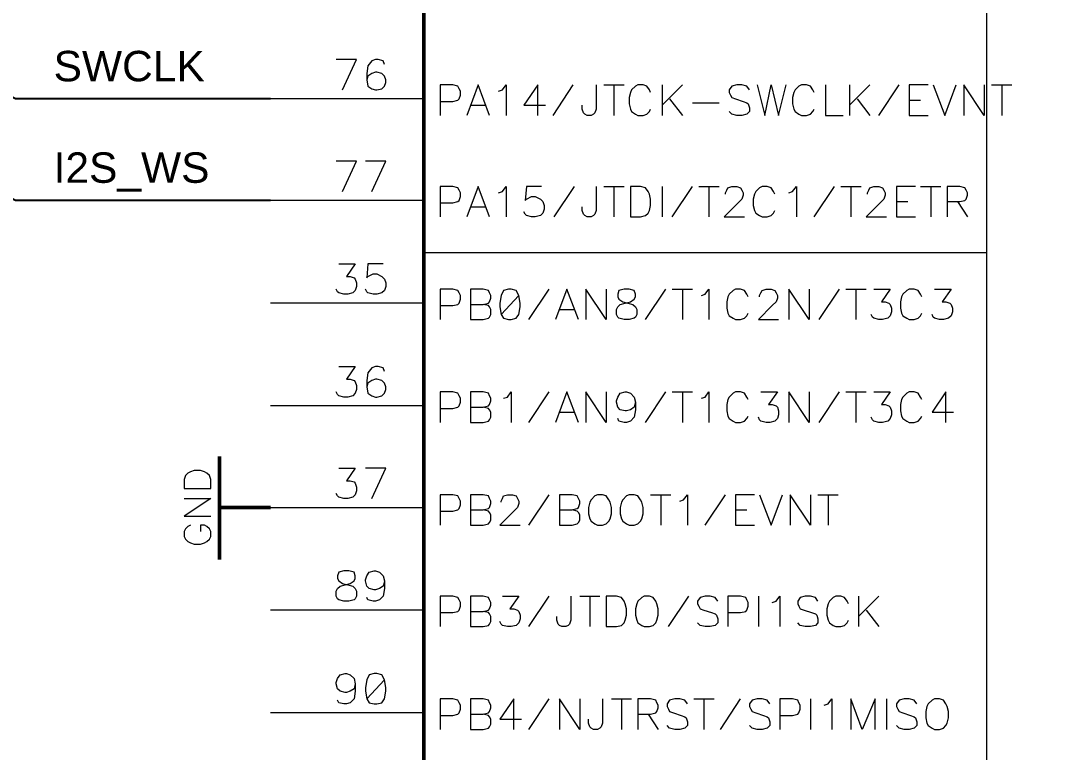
# Model space of a CAD drawing. Header units: millimetres. Extents: x -2024 to 917, y -725 to 13.
# Drawn here: x -1507.9 to -1474.21, y -91.4 to -67.36 of the extents above; entities that cross this region are included whole.
import ezdxf

# ---------------------------------------------------------------- set-up
doc = ezdxf.new("R2010")
doc.units = ezdxf.units.MM
doc.styles.get("Standard").update_dxf_attribs({"font": 'arial.ttf'})

msp = doc.modelspace()

# ---------------------------------------------------------------- linework, layer by layer
at = {"color": 7, "lineweight": 50}
msp.add_lwpolyline([(-1449.233, -21.143), (-1449.233, -192.685), (-1494.649, -192.685), (-1494.649, -21.143)], close=True, dxfattribs=at)
at = {"color": 7, "lineweight": 18}
for points in [[(-1476.149, -21.143), (-1476.149, -192.685)], [(-1497.316, -69.643), (-1496.858, -68.643), (-1497.524, -68.643)], [(-1495.941, -68.81), (-1495.983, -68.685), (-1496.149, -68.643), (-1496.233, -68.643), (-1496.358, -68.685), (-1496.483, -68.852), (-1496.524, -69.102), (-1496.524, -69.31), (-1496.483, -69.518), (-1496.358, -69.602), (-1496.233, -69.643), (-1496.191, -69.643), (-1496.024, -69.602), (-1495.941, -69.518), (-1495.899, -69.393), (-1495.899, -69.31), (-1495.941, -69.185), (-1496.024, -69.102), (-1496.191, -69.06), (-1496.233, -69.06), (-1496.358, -69.102), (-1496.483, -69.185), (-1496.524, -69.31)], [(-1494.108, -70.018), (-1493.691, -70.018), (-1493.524, -69.977), (-1493.483, -69.935), (-1493.441, -69.81), (-1493.441, -69.685), (-1493.483, -69.602), (-1493.524, -69.518), (-1493.691, -69.477), (-1494.108, -69.477), (-1494.108, -70.477)], [(-1492.483, -70.477), (-1492.858, -69.477), (-1493.233, -70.477)], [(-1492.191, -69.685), (-1492.066, -69.643), (-1491.941, -69.477), (-1491.941, -70.477)], [(-1490.899, -70.477), (-1490.899, -69.477), (-1491.358, -70.143), (-1490.649, -70.143)], [(-1490.399, -70.477), (-1489.733, -69.477)], [(-1488.983, -69.477), (-1488.983, -70.268), (-1489.024, -70.393), (-1489.066, -70.435), (-1489.149, -70.477), (-1489.274, -70.477), (-1489.358, -70.435), (-1489.399, -70.393), (-1489.441, -70.268), (-1489.441, -70.143)], [(-1488.733, -69.477), (-1488.066, -69.477)], [(-1488.399, -69.477), (-1488.399, -70.477)], [(-1487.191, -69.727), (-1487.233, -69.643), (-1487.316, -69.518), (-1487.441, -69.477), (-1487.608, -69.477), (-1487.691, -69.518), (-1487.816, -69.643), (-1487.858, -69.727), (-1487.899, -69.893), (-1487.899, -70.102), (-1487.858, -70.268), (-1487.816, -70.352), (-1487.691, -70.435), (-1487.608, -70.477), (-1487.441, -70.477), (-1487.316, -70.435), (-1487.233, -70.352), (-1487.191, -70.268)], [(-1486.816, -69.477), (-1486.816, -70.477)], [(-1486.149, -69.477), (-1486.816, -70.143)], [(-1483.941, -69.643), (-1484.024, -69.518), (-1484.191, -69.477), (-1484.358, -69.477), (-1484.524, -69.518), (-1484.608, -69.643), (-1484.608, -69.727), (-1484.566, -69.81), (-1484.524, -69.893), (-1484.399, -69.935), (-1484.149, -70.018), (-1484.024, -70.06), (-1483.983, -70.102), (-1483.941, -70.227), (-1483.941, -70.352), (-1484.024, -70.435), (-1484.191, -70.477), (-1484.358, -70.477), (-1484.524, -70.435), (-1484.608, -70.352)], [(-1483.691, -69.477), (-1483.441, -70.477), (-1483.233, -69.477), (-1482.983, -70.477), (-1482.733, -69.477)], [(-1481.816, -69.727), (-1481.858, -69.643), (-1481.941, -69.518), (-1482.066, -69.477), (-1482.233, -69.477), (-1482.316, -69.518), (-1482.441, -69.643), (-1482.483, -69.727), (-1482.524, -69.893), (-1482.524, -70.102), (-1482.483, -70.268), (-1482.441, -70.352), (-1482.316, -70.435), (-1482.233, -70.477), (-1482.066, -70.477), (-1481.941, -70.435), (-1481.858, -70.352), (-1481.816, -70.268)], [(-1481.441, -69.477), (-1481.441, -70.477), (-1480.858, -70.477)], [(-1480.649, -69.477), (-1480.649, -70.477)], [(-1479.983, -69.477), (-1480.649, -70.143)], [(-1479.691, -70.477), (-1479.024, -69.477)], [(-1478.066, -69.477), (-1478.691, -69.477), (-1478.691, -70.477), (-1478.066, -70.477)], [(-1477.899, -69.477), (-1477.524, -70.477), (-1477.149, -69.477)], [(-1476.233, -69.477), (-1476.233, -70.477), (-1476.899, -69.477), (-1476.899, -70.477)], [(-1475.983, -69.477), (-1475.316, -69.477)], [(-1475.649, -69.477), (-1475.649, -70.477)], [(-1486.566, -69.935), (-1486.149, -70.477)], [(-1485.816, -70.06), (-1484.941, -70.06)], [(-1480.399, -69.935), (-1479.983, -70.477)], [(-1478.691, -69.977), (-1478.316, -69.977)], [(-1493.108, -70.143), (-1492.608, -70.143)], [(-1497.316, -72.977), (-1496.858, -71.977), (-1497.524, -71.977)], [(-1496.358, -72.977), (-1495.899, -71.977), (-1496.566, -71.977)], [(-1494.108, -73.352), (-1493.691, -73.352), (-1493.524, -73.31), (-1493.483, -73.268), (-1493.441, -73.143), (-1493.441, -73.018), (-1493.483, -72.935), (-1493.524, -72.852), (-1493.691, -72.81), (-1494.108, -72.81), (-1494.108, -73.81)], [(-1492.483, -73.81), (-1492.858, -72.81), (-1493.233, -73.81)], [(-1492.191, -73.018), (-1492.066, -72.977), (-1491.941, -72.81), (-1491.941, -73.81)], [(-1490.774, -72.81), (-1491.274, -72.81), (-1491.316, -73.268), (-1491.274, -73.227), (-1491.108, -73.143), (-1490.983, -73.143), (-1490.816, -73.227), (-1490.733, -73.31), (-1490.691, -73.435), (-1490.691, -73.56), (-1490.733, -73.685), (-1490.816, -73.768), (-1490.983, -73.81), (-1491.108, -73.81), (-1491.274, -73.768), (-1491.316, -73.727), (-1491.358, -73.643)], [(-1490.358, -73.81), (-1489.691, -72.81)], [(-1488.983, -72.81), (-1488.983, -73.602), (-1489.024, -73.727), (-1489.066, -73.768), (-1489.149, -73.81), (-1489.274, -73.81), (-1489.358, -73.768), (-1489.399, -73.727), (-1489.441, -73.602), (-1489.441, -73.477)], [(-1488.733, -72.81), (-1488.066, -72.81)], [(-1488.399, -72.81), (-1488.399, -73.81)], [(-1486.816, -72.81), (-1486.816, -73.81)], [(-1486.483, -73.81), (-1485.816, -72.81)], [(-1485.608, -72.81), (-1484.941, -72.81)], [(-1485.274, -72.81), (-1485.274, -73.81)], [(-1484.733, -73.06), (-1484.733, -73.018), (-1484.691, -72.935), (-1484.649, -72.852), (-1484.524, -72.81), (-1484.358, -72.81), (-1484.233, -72.852), (-1484.191, -72.935), (-1484.149, -73.018), (-1484.149, -73.102), (-1484.191, -73.227), (-1484.316, -73.352), (-1484.774, -73.81), (-1484.108, -73.81)], [(-1483.108, -73.06), (-1483.149, -72.977), (-1483.233, -72.852), (-1483.358, -72.81), (-1483.524, -72.81), (-1483.608, -72.852), (-1483.733, -72.977), (-1483.774, -73.06), (-1483.816, -73.227), (-1483.816, -73.435), (-1483.774, -73.602), (-1483.733, -73.685), (-1483.608, -73.768), (-1483.524, -73.81), (-1483.358, -73.81), (-1483.233, -73.768), (-1483.149, -73.685), (-1483.108, -73.602)], [(-1482.649, -73.018), (-1482.524, -72.977), (-1482.399, -72.81), (-1482.399, -73.81)], [(-1481.816, -73.81), (-1481.149, -72.81)], [(-1480.941, -72.81), (-1480.274, -72.81)], [(-1480.608, -72.81), (-1480.608, -73.81)], [(-1480.066, -73.06), (-1480.066, -73.018), (-1480.024, -72.935), (-1479.983, -72.852), (-1479.858, -72.81), (-1479.691, -72.81), (-1479.566, -72.852), (-1479.524, -72.935), (-1479.483, -73.018), (-1479.483, -73.102), (-1479.524, -73.227), (-1479.649, -73.352), (-1480.108, -73.81), (-1479.441, -73.81)], [(-1478.483, -72.81), (-1479.108, -72.81), (-1479.108, -73.81), (-1478.483, -73.81)], [(-1478.316, -72.81), (-1477.649, -72.81)], [(-1477.983, -72.81), (-1477.983, -73.81)], [(-1477.441, -73.31), (-1477.024, -73.31), (-1476.858, -73.268), (-1476.816, -73.227), (-1476.774, -73.102), (-1476.774, -73.018), (-1476.816, -72.935), (-1476.858, -72.852), (-1477.024, -72.81), (-1477.441, -72.81), (-1477.441, -73.81)], [(-1479.108, -73.31), (-1478.733, -73.31)], [(-1477.108, -73.31), (-1476.774, -73.81)], [(-1493.108, -73.477), (-1492.608, -73.477)], [(-1494.649, -74.977), (-1476.149, -74.977)], [(-1497.441, -75.352), (-1496.899, -75.352), (-1497.191, -75.768), (-1497.066, -75.768), (-1496.941, -75.81), (-1496.899, -75.852), (-1496.858, -75.977), (-1496.858, -76.102), (-1496.899, -76.227), (-1496.983, -76.31), (-1497.149, -76.352), (-1497.274, -76.352), (-1497.441, -76.31), (-1497.483, -76.268), (-1497.524, -76.185)], [(-1495.983, -75.352), (-1496.483, -75.352), (-1496.524, -75.81), (-1496.483, -75.768), (-1496.316, -75.685), (-1496.191, -75.685), (-1496.024, -75.768), (-1495.941, -75.852), (-1495.899, -75.977), (-1495.899, -76.102), (-1495.941, -76.227), (-1496.024, -76.31), (-1496.191, -76.352), (-1496.316, -76.352), (-1496.483, -76.31), (-1496.524, -76.268), (-1496.566, -76.185)], [(-1494.108, -76.727), (-1493.691, -76.727), (-1493.524, -76.685), (-1493.483, -76.643), (-1493.441, -76.518), (-1493.441, -76.393), (-1493.483, -76.31), (-1493.524, -76.227), (-1493.691, -76.185), (-1494.108, -76.185), (-1494.108, -77.185)], [(-1491.524, -76.393), (-1492.108, -77.018)], [(-1491.191, -77.185), (-1490.524, -76.185)], [(-1489.566, -77.185), (-1489.941, -76.185), (-1490.316, -77.185)], [(-1488.649, -76.185), (-1488.649, -77.185), (-1489.316, -76.185), (-1489.316, -77.185)], [(-1487.358, -77.185), (-1486.691, -76.185)], [(-1486.483, -76.185), (-1485.816, -76.185)], [(-1486.149, -76.185), (-1486.149, -77.185)], [(-1485.524, -76.393), (-1485.399, -76.352), (-1485.274, -76.185), (-1485.274, -77.185)], [(-1483.983, -76.435), (-1484.024, -76.352), (-1484.108, -76.227), (-1484.233, -76.185), (-1484.399, -76.185), (-1484.483, -76.227), (-1484.608, -76.352), (-1484.649, -76.435), (-1484.691, -76.602), (-1484.691, -76.81), (-1484.649, -76.977), (-1484.608, -77.06), (-1484.483, -77.143), (-1484.399, -77.185), (-1484.233, -77.185), (-1484.108, -77.143), (-1484.024, -77.06), (-1483.983, -76.977)], [(-1483.608, -76.435), (-1483.608, -76.393), (-1483.566, -76.31), (-1483.524, -76.227), (-1483.399, -76.185), (-1483.233, -76.185), (-1483.108, -76.227), (-1483.066, -76.31), (-1483.024, -76.393), (-1483.024, -76.477), (-1483.066, -76.602), (-1483.191, -76.727), (-1483.649, -77.185), (-1482.983, -77.185)], [(-1481.983, -76.185), (-1481.983, -77.185), (-1482.649, -76.185), (-1482.649, -77.185)], [(-1481.649, -77.185), (-1480.983, -76.185)], [(-1480.774, -76.185), (-1480.108, -76.185)], [(-1480.441, -76.185), (-1480.441, -77.185)], [(-1479.858, -76.185), (-1479.316, -76.185), (-1479.608, -76.602), (-1479.483, -76.602), (-1479.358, -76.643), (-1479.316, -76.685), (-1479.274, -76.81), (-1479.274, -76.935), (-1479.316, -77.06), (-1479.399, -77.143), (-1479.566, -77.185), (-1479.691, -77.185), (-1479.858, -77.143), (-1479.899, -77.102), (-1479.941, -77.018)], [(-1478.274, -76.435), (-1478.316, -76.352), (-1478.399, -76.227), (-1478.524, -76.185), (-1478.691, -76.185), (-1478.774, -76.227), (-1478.899, -76.352), (-1478.941, -76.435), (-1478.983, -76.602), (-1478.983, -76.81), (-1478.941, -76.977), (-1478.899, -77.06), (-1478.774, -77.143), (-1478.691, -77.185), (-1478.524, -77.185), (-1478.399, -77.143), (-1478.316, -77.06), (-1478.274, -76.977)], [(-1477.858, -76.185), (-1477.316, -76.185), (-1477.608, -76.602), (-1477.483, -76.602), (-1477.358, -76.643), (-1477.316, -76.685), (-1477.274, -76.81), (-1477.274, -76.935), (-1477.316, -77.06), (-1477.399, -77.143), (-1477.566, -77.185), (-1477.691, -77.185), (-1477.858, -77.143), (-1477.899, -77.102), (-1477.941, -77.018)], [(-1493.108, -76.685), (-1492.691, -76.685)], [(-1490.191, -76.852), (-1489.691, -76.852)], [(-1497.441, -78.727), (-1496.899, -78.727), (-1497.191, -79.143), (-1497.066, -79.143), (-1496.941, -79.185), (-1496.899, -79.227), (-1496.858, -79.352), (-1496.858, -79.477), (-1496.899, -79.602), (-1496.983, -79.685), (-1497.149, -79.727), (-1497.274, -79.727), (-1497.441, -79.685), (-1497.483, -79.643), (-1497.524, -79.56)], [(-1495.941, -78.893), (-1495.983, -78.768), (-1496.149, -78.727), (-1496.233, -78.727), (-1496.358, -78.768), (-1496.483, -78.935), (-1496.524, -79.185), (-1496.524, -79.393), (-1496.483, -79.602), (-1496.358, -79.685), (-1496.233, -79.727), (-1496.191, -79.727), (-1496.024, -79.685), (-1495.941, -79.602), (-1495.899, -79.477), (-1495.899, -79.393), (-1495.941, -79.268), (-1496.024, -79.185), (-1496.191, -79.143), (-1496.233, -79.143), (-1496.358, -79.185), (-1496.483, -79.268), (-1496.524, -79.393)], [(-1494.108, -80.102), (-1493.691, -80.102), (-1493.524, -80.06), (-1493.483, -80.018), (-1493.441, -79.893), (-1493.441, -79.768), (-1493.483, -79.685), (-1493.524, -79.602), (-1493.691, -79.56), (-1494.108, -79.56), (-1494.108, -80.56)], [(-1492.024, -79.768), (-1491.899, -79.727), (-1491.774, -79.56), (-1491.774, -80.56)], [(-1491.191, -80.56), (-1490.524, -79.56)], [(-1489.566, -80.56), (-1489.941, -79.56), (-1490.316, -80.56)], [(-1488.649, -79.56), (-1488.649, -80.56), (-1489.316, -79.56), (-1489.316, -80.56)], [(-1487.691, -79.893), (-1487.733, -80.06), (-1487.858, -80.143), (-1487.983, -80.185), (-1488.024, -80.185), (-1488.191, -80.143), (-1488.274, -80.06), (-1488.316, -79.893), (-1488.316, -79.852), (-1488.274, -79.727), (-1488.191, -79.602), (-1488.024, -79.56), (-1487.983, -79.56), (-1487.858, -79.602), (-1487.733, -79.727), (-1487.691, -79.893), (-1487.691, -80.143), (-1487.733, -80.393), (-1487.858, -80.518), (-1487.983, -80.56), (-1488.066, -80.56), (-1488.233, -80.518), (-1488.274, -80.435)], [(-1487.358, -80.56), (-1486.691, -79.56)], [(-1486.483, -79.56), (-1485.816, -79.56)], [(-1486.149, -79.56), (-1486.149, -80.56)], [(-1485.524, -79.768), (-1485.399, -79.727), (-1485.274, -79.56), (-1485.274, -80.56)], [(-1483.983, -79.81), (-1484.024, -79.727), (-1484.108, -79.602), (-1484.233, -79.56), (-1484.399, -79.56), (-1484.483, -79.602), (-1484.608, -79.727), (-1484.649, -79.81), (-1484.691, -79.977), (-1484.691, -80.185), (-1484.649, -80.352), (-1484.608, -80.435), (-1484.483, -80.518), (-1484.399, -80.56), (-1484.233, -80.56), (-1484.108, -80.518), (-1484.024, -80.435), (-1483.983, -80.352)], [(-1483.566, -79.56), (-1483.024, -79.56), (-1483.316, -79.977), (-1483.191, -79.977), (-1483.066, -80.018), (-1483.024, -80.06), (-1482.983, -80.185), (-1482.983, -80.31), (-1483.024, -80.435), (-1483.108, -80.518), (-1483.274, -80.56), (-1483.399, -80.56), (-1483.566, -80.518), (-1483.608, -80.477), (-1483.649, -80.393)], [(-1481.983, -79.56), (-1481.983, -80.56), (-1482.649, -79.56), (-1482.649, -80.56)], [(-1481.649, -80.56), (-1480.983, -79.56)], [(-1480.774, -79.56), (-1480.108, -79.56)], [(-1480.441, -79.56), (-1480.441, -80.56)], [(-1479.858, -79.56), (-1479.316, -79.56), (-1479.608, -79.977), (-1479.483, -79.977), (-1479.358, -80.018), (-1479.316, -80.06), (-1479.274, -80.185), (-1479.274, -80.31), (-1479.316, -80.435), (-1479.399, -80.518), (-1479.566, -80.56), (-1479.691, -80.56), (-1479.858, -80.518), (-1479.899, -80.477), (-1479.941, -80.393)], [(-1478.274, -79.81), (-1478.316, -79.727), (-1478.399, -79.602), (-1478.524, -79.56), (-1478.691, -79.56), (-1478.774, -79.602), (-1478.899, -79.727), (-1478.941, -79.81), (-1478.983, -79.977), (-1478.983, -80.185), (-1478.941, -80.352), (-1478.899, -80.435), (-1478.774, -80.518), (-1478.691, -80.56), (-1478.524, -80.56), (-1478.399, -80.518), (-1478.316, -80.435), (-1478.274, -80.352)], [(-1477.483, -80.56), (-1477.483, -79.56), (-1477.941, -80.227), (-1477.233, -80.227)], [(-1493.108, -80.06), (-1492.691, -80.06)], [(-1490.191, -80.227), (-1489.691, -80.227)], [(-1497.441, -82.06), (-1496.899, -82.06), (-1497.191, -82.477), (-1497.066, -82.477), (-1496.941, -82.518), (-1496.899, -82.56), (-1496.858, -82.685), (-1496.858, -82.81), (-1496.899, -82.935), (-1496.983, -83.018), (-1497.149, -83.06), (-1497.274, -83.06), (-1497.441, -83.018), (-1497.483, -82.977), (-1497.524, -82.893)], [(-1496.358, -83.06), (-1495.899, -82.06), (-1496.566, -82.06)], [(-1502.524, -83.06), (-1501.649, -83.06), (-1502.524, -83.643), (-1501.649, -83.643)], [(-1494.108, -83.477), (-1493.691, -83.477), (-1493.524, -83.435), (-1493.483, -83.393), (-1493.441, -83.268), (-1493.441, -83.143), (-1493.483, -83.06), (-1493.524, -82.977), (-1493.691, -82.935), (-1494.108, -82.935), (-1494.108, -83.935)], [(-1492.108, -83.185), (-1492.108, -83.143), (-1492.066, -83.06), (-1492.024, -82.977), (-1491.899, -82.935), (-1491.733, -82.935), (-1491.608, -82.977), (-1491.566, -83.06), (-1491.524, -83.143), (-1491.524, -83.227), (-1491.566, -83.352), (-1491.691, -83.477), (-1492.149, -83.935), (-1491.483, -83.935)], [(-1491.191, -83.935), (-1490.524, -82.935)], [(-1487.191, -82.935), (-1486.524, -82.935)], [(-1486.858, -82.935), (-1486.858, -83.935)], [(-1486.233, -83.143), (-1486.108, -83.102), (-1485.983, -82.935), (-1485.983, -83.935)], [(-1485.399, -83.935), (-1484.733, -82.935)], [(-1483.774, -82.935), (-1484.399, -82.935), (-1484.399, -83.935), (-1483.774, -83.935)], [(-1483.608, -82.935), (-1483.233, -83.935), (-1482.858, -82.935)], [(-1481.941, -82.935), (-1481.941, -83.935), (-1482.608, -82.935), (-1482.608, -83.935)], [(-1481.691, -82.935), (-1481.024, -82.935)], [(-1481.358, -82.935), (-1481.358, -83.935)], [(-1493.108, -83.435), (-1492.691, -83.435)], [(-1490.191, -83.435), (-1489.774, -83.435)], [(-1484.399, -83.435), (-1484.024, -83.435)], [(-1502.316, -83.935), (-1502.399, -83.977), (-1502.483, -84.06), (-1502.524, -84.143), (-1502.524, -84.31), (-1502.483, -84.393), (-1502.399, -84.477), (-1502.316, -84.518), (-1502.191, -84.56), (-1501.983, -84.56), (-1501.858, -84.518), (-1501.774, -84.477), (-1501.691, -84.393), (-1501.649, -84.31), (-1501.649, -84.143), (-1501.691, -84.06), (-1501.774, -83.977), (-1501.858, -83.935), (-1501.983, -83.935), (-1501.983, -84.143)], [(-1495.941, -85.768), (-1495.983, -85.935), (-1496.108, -86.018), (-1496.233, -86.06), (-1496.274, -86.06), (-1496.441, -86.018), (-1496.524, -85.935), (-1496.566, -85.768), (-1496.566, -85.727), (-1496.524, -85.602), (-1496.441, -85.477), (-1496.274, -85.435), (-1496.233, -85.435), (-1496.108, -85.477), (-1495.983, -85.602), (-1495.941, -85.768), (-1495.941, -86.018), (-1495.983, -86.268), (-1496.108, -86.393), (-1496.233, -86.435), (-1496.316, -86.435), (-1496.483, -86.393), (-1496.524, -86.31)], [(-1494.108, -86.81), (-1493.691, -86.81), (-1493.524, -86.768), (-1493.483, -86.727), (-1493.441, -86.602), (-1493.441, -86.477), (-1493.483, -86.393), (-1493.524, -86.31), (-1493.691, -86.268), (-1494.108, -86.268), (-1494.108, -87.268)], [(-1492.066, -86.268), (-1491.524, -86.268), (-1491.816, -86.685), (-1491.691, -86.685), (-1491.566, -86.727), (-1491.524, -86.768), (-1491.483, -86.893), (-1491.483, -87.018), (-1491.524, -87.143), (-1491.608, -87.227), (-1491.774, -87.268), (-1491.899, -87.268), (-1492.066, -87.227), (-1492.108, -87.185), (-1492.149, -87.102)], [(-1491.191, -87.268), (-1490.524, -86.268)], [(-1489.816, -86.268), (-1489.816, -87.06), (-1489.858, -87.185), (-1489.899, -87.227), (-1489.983, -87.268), (-1490.108, -87.268), (-1490.191, -87.227), (-1490.233, -87.185), (-1490.274, -87.06), (-1490.274, -86.935)], [(-1489.524, -86.268), (-1488.858, -86.268)], [(-1489.191, -86.268), (-1489.191, -87.268)], [(-1486.608, -87.268), (-1485.941, -86.268)], [(-1484.983, -86.435), (-1485.066, -86.31), (-1485.233, -86.268), (-1485.399, -86.268), (-1485.566, -86.31), (-1485.649, -86.435), (-1485.649, -86.518), (-1485.608, -86.602), (-1485.566, -86.685), (-1485.441, -86.727), (-1485.191, -86.81), (-1485.066, -86.852), (-1485.024, -86.893), (-1484.983, -87.018), (-1484.983, -87.143), (-1485.066, -87.227), (-1485.233, -87.268), (-1485.399, -87.268), (-1485.566, -87.227), (-1485.649, -87.143)], [(-1484.649, -86.81), (-1484.233, -86.81), (-1484.066, -86.768), (-1484.024, -86.727), (-1483.983, -86.602), (-1483.983, -86.477), (-1484.024, -86.393), (-1484.066, -86.31), (-1484.233, -86.268), (-1484.649, -86.268), (-1484.649, -87.268)], [(-1483.649, -86.268), (-1483.649, -87.268)], [(-1483.191, -86.477), (-1483.066, -86.435), (-1482.941, -86.268), (-1482.941, -87.268)], [(-1481.691, -86.435), (-1481.774, -86.31), (-1481.941, -86.268), (-1482.108, -86.268), (-1482.274, -86.31), (-1482.358, -86.435), (-1482.358, -86.518), (-1482.316, -86.602), (-1482.274, -86.685), (-1482.149, -86.727), (-1481.899, -86.81), (-1481.774, -86.852), (-1481.733, -86.893), (-1481.691, -87.018), (-1481.691, -87.143), (-1481.774, -87.227), (-1481.941, -87.268), (-1482.108, -87.268), (-1482.274, -87.227), (-1482.358, -87.143)], [(-1480.691, -86.518), (-1480.733, -86.435), (-1480.816, -86.31), (-1480.941, -86.268), (-1481.108, -86.268), (-1481.191, -86.31), (-1481.316, -86.435), (-1481.358, -86.518), (-1481.399, -86.685), (-1481.399, -86.893), (-1481.358, -87.06), (-1481.316, -87.143), (-1481.191, -87.227), (-1481.108, -87.268), (-1480.941, -87.268), (-1480.816, -87.227), (-1480.733, -87.143), (-1480.691, -87.06)], [(-1480.358, -86.268), (-1480.358, -87.268)], [(-1479.691, -86.268), (-1480.358, -86.935)], [(-1493.108, -86.768), (-1492.691, -86.768)], [(-1480.108, -86.727), (-1479.691, -87.268)], [(-1496.899, -89.143), (-1496.941, -89.31), (-1497.066, -89.393), (-1497.191, -89.435), (-1497.233, -89.435), (-1497.399, -89.393), (-1497.483, -89.31), (-1497.524, -89.143), (-1497.524, -89.102), (-1497.483, -88.977), (-1497.399, -88.852), (-1497.233, -88.81), (-1497.191, -88.81), (-1497.066, -88.852), (-1496.941, -88.977), (-1496.899, -89.143), (-1496.899, -89.393), (-1496.941, -89.643), (-1497.066, -89.768), (-1497.191, -89.81), (-1497.274, -89.81), (-1497.441, -89.768), (-1497.483, -89.685)], [(-1495.941, -89.018), (-1496.524, -89.643)], [(-1494.108, -90.185), (-1493.691, -90.185), (-1493.524, -90.143), (-1493.483, -90.102), (-1493.441, -89.977), (-1493.441, -89.852), (-1493.483, -89.768), (-1493.524, -89.685), (-1493.691, -89.643), (-1494.108, -89.643), (-1494.108, -90.643)], [(-1491.691, -90.643), (-1491.691, -89.643), (-1492.149, -90.31), (-1491.441, -90.31)], [(-1491.191, -90.643), (-1490.524, -89.643)], [(-1489.524, -89.643), (-1489.524, -90.643), (-1490.191, -89.643), (-1490.191, -90.643)], [(-1488.774, -89.643), (-1488.774, -90.435), (-1488.816, -90.56), (-1488.858, -90.602), (-1488.941, -90.643), (-1489.066, -90.643), (-1489.149, -90.602), (-1489.191, -90.56), (-1489.233, -90.435), (-1489.233, -90.31)], [(-1488.483, -89.643), (-1487.816, -89.643)], [(-1488.149, -89.643), (-1488.149, -90.643)], [(-1487.608, -90.143), (-1487.191, -90.143), (-1487.024, -90.102), (-1486.983, -90.06), (-1486.941, -89.935), (-1486.941, -89.852), (-1486.983, -89.768), (-1487.024, -89.685), (-1487.191, -89.643), (-1487.608, -89.643), (-1487.608, -90.643)], [(-1485.983, -89.81), (-1486.066, -89.685), (-1486.233, -89.643), (-1486.399, -89.643), (-1486.566, -89.685), (-1486.649, -89.81), (-1486.649, -89.893), (-1486.608, -89.977), (-1486.566, -90.06), (-1486.441, -90.102), (-1486.191, -90.185), (-1486.066, -90.227), (-1486.024, -90.268), (-1485.983, -90.393), (-1485.983, -90.518), (-1486.066, -90.602), (-1486.233, -90.643), (-1486.399, -90.643), (-1486.566, -90.602), (-1486.649, -90.518)], [(-1485.774, -89.643), (-1485.108, -89.643)], [(-1485.441, -89.643), (-1485.441, -90.643)], [(-1484.899, -90.643), (-1484.233, -89.643)], [(-1483.274, -89.81), (-1483.358, -89.685), (-1483.524, -89.643), (-1483.691, -89.643), (-1483.858, -89.685), (-1483.941, -89.81), (-1483.941, -89.893), (-1483.899, -89.977), (-1483.858, -90.06), (-1483.733, -90.102), (-1483.483, -90.185), (-1483.358, -90.227), (-1483.316, -90.268), (-1483.274, -90.393), (-1483.274, -90.518), (-1483.358, -90.602), (-1483.524, -90.643), (-1483.691, -90.643), (-1483.858, -90.602), (-1483.941, -90.518)], [(-1482.941, -90.185), (-1482.524, -90.185), (-1482.358, -90.143), (-1482.316, -90.102), (-1482.274, -89.977), (-1482.274, -89.852), (-1482.316, -89.768), (-1482.358, -89.685), (-1482.524, -89.643), (-1482.941, -89.643), (-1482.941, -90.643)], [(-1481.941, -89.643), (-1481.941, -90.643)], [(-1481.483, -89.852), (-1481.358, -89.81), (-1481.233, -89.643), (-1481.233, -90.643)], [(-1479.816, -90.643), (-1479.816, -89.643), (-1480.233, -90.643), (-1480.608, -89.643), (-1480.608, -90.643)], [(-1479.441, -89.643), (-1479.441, -90.643)], [(-1478.441, -89.81), (-1478.524, -89.685), (-1478.691, -89.643), (-1478.858, -89.643), (-1479.024, -89.685), (-1479.108, -89.81), (-1479.108, -89.893), (-1479.066, -89.977), (-1479.024, -90.06), (-1478.899, -90.102), (-1478.649, -90.185), (-1478.524, -90.227), (-1478.483, -90.268), (-1478.441, -90.393), (-1478.441, -90.518), (-1478.524, -90.602), (-1478.691, -90.643), (-1478.858, -90.643), (-1479.024, -90.602), (-1479.108, -90.518)], [(-1493.108, -90.143), (-1492.691, -90.143)], [(-1487.274, -90.143), (-1486.941, -90.643)]]:
    msp.add_lwpolyline(points, dxfattribs=at)
at = {"color": 7, "lineweight": 25}
for points in [[(-1499.691, -69.935), (-1505.566, -69.935), (-1508.066, -69.935), (-1509.774, -69.06)], [(-1499.691, -73.268), (-1505.566, -73.268), (-1508.066, -73.268), (-1509.774, -72.435)]]:
    msp.add_lwpolyline(points, dxfattribs=at)
at = {"color": 7, "lineweight": 5}
for points in [[(-1494.649, -69.935), (-1499.691, -69.935)], [(-1494.649, -73.268), (-1499.691, -73.268)], [(-1494.649, -76.643), (-1499.691, -76.643)], [(-1494.649, -80.018), (-1499.691, -80.018)], [(-1501.358, -83.352), (-1499.691, -83.352), (-1494.649, -83.352)], [(-1494.649, -86.727), (-1499.691, -86.727)], [(-1494.649, -90.102), (-1499.691, -90.102)]]:
    msp.add_lwpolyline(points, dxfattribs=at)
at = {"color": 7, "lineweight": 18}
for points in [[(-1487.858, -72.81), (-1487.858, -73.81), (-1487.524, -73.81), (-1487.358, -73.768), (-1487.274, -73.685), (-1487.233, -73.602), (-1487.191, -73.435), (-1487.191, -73.227), (-1487.233, -73.06), (-1487.274, -72.977), (-1487.358, -72.852), (-1487.524, -72.81)], [(-1493.108, -76.185), (-1493.108, -77.185), (-1492.691, -77.185), (-1492.524, -77.143), (-1492.483, -77.102), (-1492.441, -77.018), (-1492.441, -76.852), (-1492.483, -76.768), (-1492.524, -76.727), (-1492.691, -76.685), (-1492.524, -76.643), (-1492.483, -76.602), (-1492.441, -76.477), (-1492.441, -76.393), (-1492.483, -76.31), (-1492.524, -76.227), (-1492.691, -76.185)], [(-1491.858, -76.185), (-1492.024, -76.227), (-1492.108, -76.393), (-1492.149, -76.643), (-1492.149, -76.768), (-1492.108, -77.018), (-1492.024, -77.143), (-1491.858, -77.185), (-1491.774, -77.185), (-1491.608, -77.143), (-1491.524, -77.018), (-1491.483, -76.768), (-1491.483, -76.643), (-1491.524, -76.393), (-1491.608, -76.227), (-1491.774, -76.185)], [(-1488.066, -76.185), (-1488.233, -76.227), (-1488.274, -76.352), (-1488.274, -76.435), (-1488.233, -76.518), (-1488.108, -76.602), (-1487.941, -76.643), (-1487.774, -76.685), (-1487.691, -76.768), (-1487.649, -76.852), (-1487.649, -77.018), (-1487.691, -77.102), (-1487.733, -77.143), (-1487.899, -77.185), (-1488.066, -77.185), (-1488.233, -77.143), (-1488.274, -77.102), (-1488.316, -77.018), (-1488.316, -76.852), (-1488.274, -76.768), (-1488.191, -76.685), (-1488.024, -76.643), (-1487.858, -76.602), (-1487.733, -76.518), (-1487.691, -76.435), (-1487.691, -76.352), (-1487.733, -76.227), (-1487.899, -76.185)], [(-1493.108, -79.56), (-1493.108, -80.56), (-1492.691, -80.56), (-1492.524, -80.518), (-1492.483, -80.477), (-1492.441, -80.393), (-1492.441, -80.227), (-1492.483, -80.143), (-1492.524, -80.102), (-1492.691, -80.06), (-1492.524, -80.018), (-1492.483, -79.977), (-1492.441, -79.852), (-1492.441, -79.768), (-1492.483, -79.685), (-1492.524, -79.602), (-1492.691, -79.56)], [(-1502.524, -82.727), (-1501.649, -82.727), (-1501.649, -82.435), (-1501.691, -82.31), (-1501.774, -82.227), (-1501.858, -82.185), (-1501.983, -82.143), (-1502.191, -82.143), (-1502.316, -82.185), (-1502.399, -82.227), (-1502.483, -82.31), (-1502.524, -82.435)], [(-1493.108, -82.935), (-1493.108, -83.935), (-1492.691, -83.935), (-1492.524, -83.893), (-1492.483, -83.852), (-1492.441, -83.768), (-1492.441, -83.602), (-1492.483, -83.518), (-1492.524, -83.477), (-1492.691, -83.435), (-1492.524, -83.393), (-1492.483, -83.352), (-1492.441, -83.227), (-1492.441, -83.143), (-1492.483, -83.06), (-1492.524, -82.977), (-1492.691, -82.935)], [(-1490.191, -82.935), (-1490.191, -83.935), (-1489.774, -83.935), (-1489.608, -83.893), (-1489.566, -83.852), (-1489.524, -83.768), (-1489.524, -83.602), (-1489.566, -83.518), (-1489.608, -83.477), (-1489.774, -83.435), (-1489.608, -83.393), (-1489.566, -83.352), (-1489.524, -83.227), (-1489.524, -83.143), (-1489.566, -83.06), (-1489.608, -82.977), (-1489.774, -82.935)], [(-1488.941, -82.935), (-1489.024, -82.977), (-1489.149, -83.102), (-1489.191, -83.185), (-1489.233, -83.352), (-1489.233, -83.56), (-1489.191, -83.727), (-1489.149, -83.81), (-1489.024, -83.893), (-1488.941, -83.935), (-1488.774, -83.935), (-1488.649, -83.893), (-1488.566, -83.81), (-1488.524, -83.727), (-1488.483, -83.56), (-1488.483, -83.352), (-1488.524, -83.185), (-1488.566, -83.102), (-1488.649, -82.977), (-1488.774, -82.935)], [(-1487.899, -82.935), (-1487.983, -82.977), (-1488.108, -83.102), (-1488.149, -83.185), (-1488.191, -83.352), (-1488.191, -83.56), (-1488.149, -83.727), (-1488.108, -83.81), (-1487.983, -83.893), (-1487.899, -83.935), (-1487.733, -83.935), (-1487.608, -83.893), (-1487.524, -83.81), (-1487.483, -83.727), (-1487.441, -83.56), (-1487.441, -83.352), (-1487.483, -83.185), (-1487.524, -83.102), (-1487.608, -82.977), (-1487.733, -82.935)], [(-1497.274, -85.435), (-1497.441, -85.477), (-1497.483, -85.602), (-1497.483, -85.685), (-1497.441, -85.768), (-1497.316, -85.852), (-1497.149, -85.893), (-1496.983, -85.935), (-1496.899, -86.018), (-1496.858, -86.102), (-1496.858, -86.268), (-1496.899, -86.352), (-1496.941, -86.393), (-1497.108, -86.435), (-1497.274, -86.435), (-1497.441, -86.393), (-1497.483, -86.352), (-1497.524, -86.268), (-1497.524, -86.102), (-1497.483, -86.018), (-1497.399, -85.935), (-1497.233, -85.893), (-1497.066, -85.852), (-1496.941, -85.768), (-1496.899, -85.685), (-1496.899, -85.602), (-1496.941, -85.477), (-1497.108, -85.435)], [(-1493.108, -86.268), (-1493.108, -87.268), (-1492.691, -87.268), (-1492.524, -87.227), (-1492.483, -87.185), (-1492.441, -87.102), (-1492.441, -86.935), (-1492.483, -86.852), (-1492.524, -86.81), (-1492.691, -86.768), (-1492.524, -86.727), (-1492.483, -86.685), (-1492.441, -86.56), (-1492.441, -86.477), (-1492.483, -86.393), (-1492.524, -86.31), (-1492.691, -86.268)], [(-1488.649, -86.268), (-1488.649, -87.268), (-1488.316, -87.268), (-1488.149, -87.227), (-1488.066, -87.143), (-1488.024, -87.06), (-1487.983, -86.893), (-1487.983, -86.685), (-1488.024, -86.518), (-1488.066, -86.435), (-1488.149, -86.31), (-1488.316, -86.268)], [(-1487.399, -86.268), (-1487.483, -86.31), (-1487.608, -86.435), (-1487.649, -86.518), (-1487.691, -86.685), (-1487.691, -86.893), (-1487.649, -87.06), (-1487.608, -87.143), (-1487.483, -87.227), (-1487.399, -87.268), (-1487.233, -87.268), (-1487.108, -87.227), (-1487.024, -87.143), (-1486.983, -87.06), (-1486.941, -86.893), (-1486.941, -86.685), (-1486.983, -86.518), (-1487.024, -86.435), (-1487.108, -86.31), (-1487.233, -86.268)], [(-1496.274, -88.81), (-1496.441, -88.852), (-1496.524, -89.018), (-1496.566, -89.268), (-1496.566, -89.393), (-1496.524, -89.643), (-1496.441, -89.768), (-1496.274, -89.81), (-1496.191, -89.81), (-1496.024, -89.768), (-1495.941, -89.643), (-1495.899, -89.393), (-1495.899, -89.268), (-1495.941, -89.018), (-1496.024, -88.852), (-1496.191, -88.81)], [(-1493.108, -89.643), (-1493.108, -90.643), (-1492.691, -90.643), (-1492.524, -90.602), (-1492.483, -90.56), (-1492.441, -90.477), (-1492.441, -90.31), (-1492.483, -90.227), (-1492.524, -90.185), (-1492.691, -90.143), (-1492.524, -90.102), (-1492.483, -90.06), (-1492.441, -89.935), (-1492.441, -89.852), (-1492.483, -89.768), (-1492.524, -89.685), (-1492.691, -89.643)], [(-1477.858, -89.643), (-1477.941, -89.685), (-1478.066, -89.81), (-1478.108, -89.893), (-1478.149, -90.06), (-1478.149, -90.268), (-1478.108, -90.435), (-1478.066, -90.518), (-1477.941, -90.602), (-1477.858, -90.643), (-1477.691, -90.643), (-1477.566, -90.602), (-1477.483, -90.518), (-1477.441, -90.435), (-1477.399, -90.268), (-1477.399, -90.06), (-1477.441, -89.893), (-1477.483, -89.81), (-1477.566, -89.685), (-1477.691, -89.643)]]:
    msp.add_lwpolyline(points, close=True, dxfattribs=at)
at = {"color": 7, "lineweight": 50}
for points in [[(-1501.358, -81.685), (-1501.358, -85.06)], [(-1501.358, -83.352), (-1499.691, -83.352)]]:
    msp.add_lwpolyline(points, dxfattribs=at)

# ---------------------------------------------------------------- texts
at = {"color": 7}
for s, p in [('SWCLK', (-1506.816, -69.358)), ('I2S_WS', (-1506.816, -72.692))]:
    msp.add_text(s, height=1, dxfattribs=at).set_placement(p)

doc.saveas('drawing.dxf')
